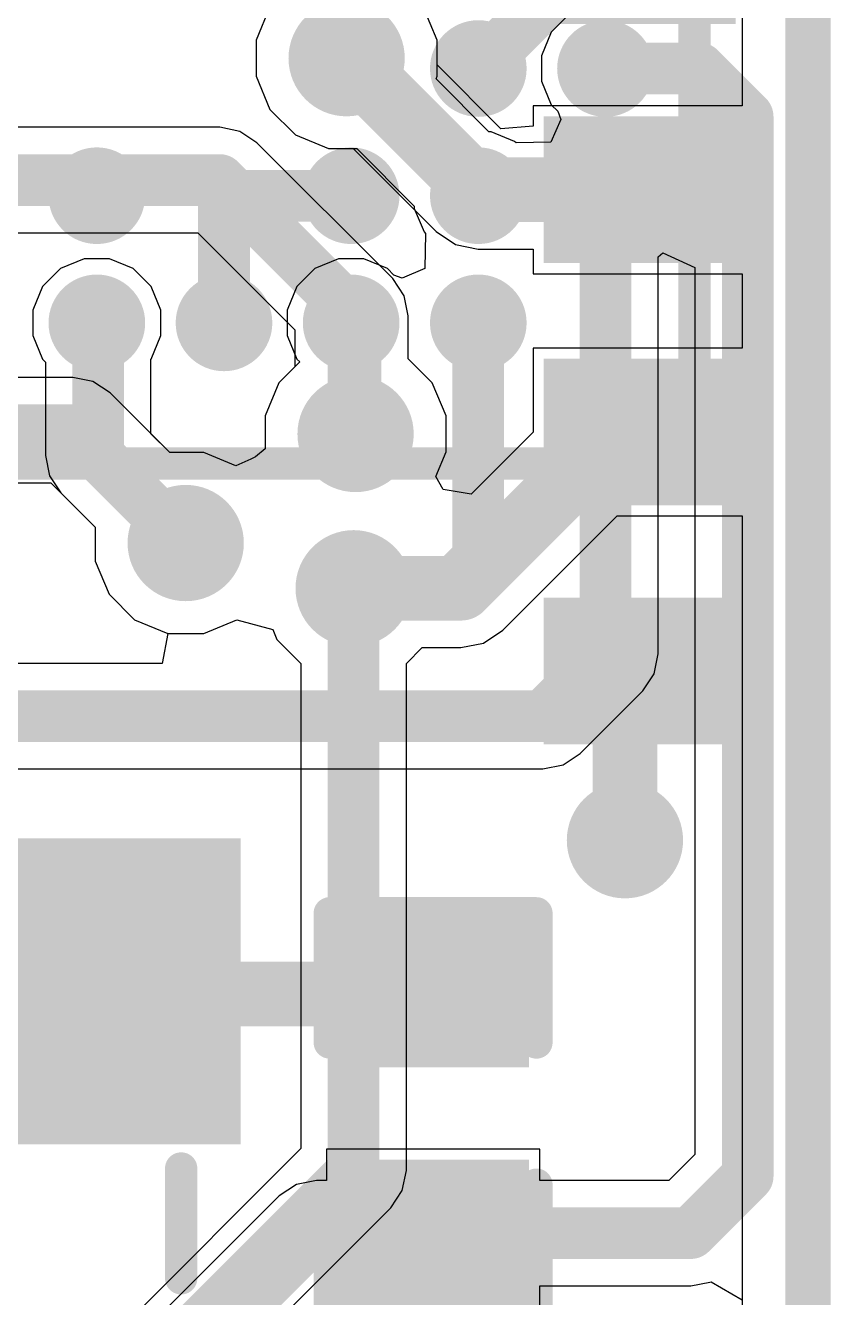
# Model space of a CAD drawing. Header units: millimetres. Extents: x -2.7 to 9.1, y -0.1 to 18.7.
# Drawn here: x 5.92 to 9.09, y 2.6 to 7.6 of the extents above; entities that cross this region are included whole.
import ezdxf

# ---------------------------------------------------------------- set-up
doc = ezdxf.new("R2010")
doc.units = ezdxf.units.MM
for name, color, linetype in [('BottomLayer', 5, 'Continuous'), ('BottomPaste', 16, 'Continuous'), ('BottomSolder', 6, 'Continuous'), ('Mechanical2', 216, 'Continuous'), ('TopLayer', 1, 'Continuous'), ('TopOverlay', 2, 'Continuous'), ('TopPaste', 8, 'Continuous'), ('TopSolder', 216, 'Continuous'), ('ViaHoleLayer', 16, 'Continuous')]:
    doc.layers.add(name, color=color, linetype=linetype)

# ---------------------------------------------------------------- blocks, each defined once
blk = doc.blocks.new('C___0402_B_1')
at = {"layer": 'BottomLayer'}
for points in [[(-0.2413, 0.3175), (-0.2413, -0.3175), (-0.6985, -0.3175), (-0.6985, 0.3175)], [(0.6985, 0.3175), (0.6985, -0.3175), (0.2413, -0.3175), (0.2413, 0.3175)]]:
    blk.add_hatch(color=5, dxfattribs=at).paths.add_polyline_path(points)
at = {"layer": 'BottomPaste'}
for points in [[(-0.2413, 0.3175), (-0.2413, -0.3175), (-0.6985, -0.3175), (-0.6985, 0.3175)], [(0.6985, 0.3175), (0.6985, -0.3175), (0.2413, -0.3175), (0.2413, 0.3175)]]:
    blk.add_hatch(color=16, dxfattribs=at).paths.add_polyline_path(points)
at = {"layer": 'BottomSolder'}
for points in [[(-0.1813, 0.3775), (-0.1813, -0.3775), (-0.7585, -0.3775), (-0.7585, 0.3775)], [(0.7585, 0.3775), (0.7585, -0.3775), (0.1813, -0.3775), (0.1813, 0.3775)]]:
    blk.add_hatch(color=6, dxfattribs=at).paths.add_polyline_path(points)
blk = doc.blocks.new('SMD2520_4P_2')
at = {"layer": 'TopLayer'}
for points in [[(-1.425, 1.225), (-0.425, 1.225), (-0.425, 0.325), (-1.425, 0.325)], [(0.425, 1.225), (1.425, 1.225), (1.425, 0.325), (0.425, 0.325)], [(-1.425, -0.325), (-0.425, -0.325), (-0.425, -1.225), (-1.425, -1.225)], [(0.425, -0.325), (1.425, -0.325), (1.425, -1.225), (0.425, -1.225)]]:
    blk.add_hatch(color=1, dxfattribs=at).paths.add_polyline_path(points)
at = {"layer": 'TopPaste'}
for points in [[(-1.425, 1.225), (-0.425, 1.225), (-0.425, 0.325), (-1.425, 0.325)], [(0.425, 1.225), (1.425, 1.225), (1.425, 0.325), (0.425, 0.325)], [(-1.425, -0.325), (-0.425, -0.325), (-0.425, -1.225), (-1.425, -1.225)], [(0.425, -0.325), (1.425, -0.325), (1.425, -1.225), (0.425, -1.225)]]:
    blk.add_hatch(color=8, dxfattribs=at).paths.add_polyline_path(points)
at = {"layer": 'TopSolder'}
for points in [[(-1.5266, 1.3266), (-0.3234, 1.3266), (-0.3234, 0.2234), (-1.5266, 0.2234)], [(0.3234, 1.3266), (1.5266, 1.3266), (1.5266, 0.2234), (0.3234, 0.2234)], [(-1.5266, -0.2234), (-0.3234, -0.2234), (-0.3234, -1.3266), (-1.5266, -1.3266)], [(0.3234, -0.2234), (1.5266, -0.2234), (1.5266, -1.3266), (0.3234, -1.3266)]]:
    blk.add_hatch(color=216, dxfattribs=at).paths.add_polyline_path(points)
at = {"layer": 'TopOverlay', "const_width": 0.127}
for points in [[(0.2032, 1.0922), (-0.2286, 1.0922)], [(-1.3462, -0.1524), (-1.3462, 0.1524)], [(1.3462, -0.1524), (1.3462, 0.1524)], [(-1.7272, -0.8636), (-1.7272, -0.6096)], [(-1.6002, -0.7366), (-1.7272, -0.6096)], [(-1.7272, -0.8636), (-1.6002, -0.7366)], [(0.2032, -1.0922), (-0.2286, -1.0922)]]:
    blk.add_lwpolyline(points, dxfattribs=at)
at = {"layer": 'TopOverlay', "const_width": 0.0635}
for points in [[(-0.2604, 1.0922, 1), (-0.1968, 1.0922, 1)], [(0.1714, 1.0922, 1), (0.2349, 1.0922, 1)], [(-1.378, 0.1524, 1), (-1.3144, 0.1524, 1)], [(1.3144, 0.1524, 1), (1.378, 0.1524, 1)], [(-1.378, -0.1524, 1), (-1.3144, -0.1524, 1)], [(1.3144, -0.1524, 1), (1.378, -0.1524, 1)], [(-1.759, -0.6096, 1), (-1.6954, -0.6096, 1)], [(-1.759, -0.6096, 1), (-1.6954, -0.6096, 1)], [(-1.632, -0.7366, 1), (-1.5684, -0.7366, 1)], [(-1.632, -0.7366, 1), (-1.5684, -0.7366, 1)], [(-1.759, -0.8636, 1), (-1.6954, -0.8636, 1)], [(-1.759, -0.8636, 1), (-1.6954, -0.8636, 1)], [(-0.2604, -1.0922, 1), (-0.1968, -1.0922, 1)], [(0.1714, -1.0922, 1), (0.2349, -1.0922, 1)]]:
    blk.add_lwpolyline(points, format="xyb", close=True, dxfattribs=at)
blk = doc.blocks.new('50_FCCSP__5_2X5_5__3')
at = {"layer": 'TopLayer'}
h = blk.add_hatch(color=1, dxfattribs=at)
edge = h.paths.add_edge_path()
edge.add_arc((1.75, -1.25), 0.15, 0, 360)
h = blk.add_hatch(color=1, dxfattribs=at)
edge = h.paths.add_edge_path()
edge.add_arc((2.25, -1.25), 0.15, 0, 360)
h = blk.add_hatch(color=1, dxfattribs=at)
edge = h.paths.add_edge_path()
edge.add_arc((0.25, -1.75), 0.15, 0, 360)
h = blk.add_hatch(color=1, dxfattribs=at)
edge = h.paths.add_edge_path()
edge.add_arc((1.25, -1.75), 0.15, 0, 360)
h = blk.add_hatch(color=1, dxfattribs=at)
edge = h.paths.add_edge_path()
edge.add_arc((1.75, -1.75), 0.15, 0, 360)
h = blk.add_hatch(color=1, dxfattribs=at)
edge = h.paths.add_edge_path()
edge.add_arc((2.25, -1.75), 0.15, 0, 360)
h = blk.add_hatch(color=1, dxfattribs=at)
edge = h.paths.add_edge_path()
edge.add_arc((0.25, -2.25), 0.15, 0, 360)
h = blk.add_hatch(color=1, dxfattribs=at)
edge = h.paths.add_edge_path()
edge.add_arc((0.75, -2.25), 0.15, 0, 360)
h = blk.add_hatch(color=1, dxfattribs=at)
edge = h.paths.add_edge_path()
edge.add_arc((1.25, -2.25), 0.15, 0, 360)
h = blk.add_hatch(color=1, dxfattribs=at)
edge = h.paths.add_edge_path()
edge.add_arc((1.75, -2.25), 0.15, 0, 360)
at = {"layer": 'TopPaste'}
h = blk.add_hatch(color=8, dxfattribs=at)
edge = h.paths.add_edge_path()
edge.add_arc((1.75, -1.25), 0.15, 0, 360)
h = blk.add_hatch(color=8, dxfattribs=at)
edge = h.paths.add_edge_path()
edge.add_arc((2.25, -1.25), 0.15, 0, 360)
h = blk.add_hatch(color=8, dxfattribs=at)
edge = h.paths.add_edge_path()
edge.add_arc((0.25, -1.75), 0.15, 0, 360)
h = blk.add_hatch(color=8, dxfattribs=at)
edge = h.paths.add_edge_path()
edge.add_arc((1.25, -1.75), 0.15, 0, 360)
h = blk.add_hatch(color=8, dxfattribs=at)
edge = h.paths.add_edge_path()
edge.add_arc((1.75, -1.75), 0.15, 0, 360)
h = blk.add_hatch(color=8, dxfattribs=at)
edge = h.paths.add_edge_path()
edge.add_arc((2.25, -1.75), 0.15, 0, 360)
h = blk.add_hatch(color=8, dxfattribs=at)
edge = h.paths.add_edge_path()
edge.add_arc((0.25, -2.25), 0.15, 0, 360)
h = blk.add_hatch(color=8, dxfattribs=at)
edge = h.paths.add_edge_path()
edge.add_arc((0.75, -2.25), 0.15, 0, 360)
h = blk.add_hatch(color=8, dxfattribs=at)
edge = h.paths.add_edge_path()
edge.add_arc((1.25, -2.25), 0.15, 0, 360)
h = blk.add_hatch(color=8, dxfattribs=at)
edge = h.paths.add_edge_path()
edge.add_arc((1.75, -2.25), 0.15, 0, 360)
at = {"layer": 'TopSolder'}
h = blk.add_hatch(color=216, dxfattribs=at)
edge = h.paths.add_edge_path()
edge.add_arc((1.75, -1.25), 0.19, 0, 360)
h = blk.add_hatch(color=216, dxfattribs=at)
edge = h.paths.add_edge_path()
edge.add_arc((2.25, -1.25), 0.19, 0, 360)
h = blk.add_hatch(color=216, dxfattribs=at)
edge = h.paths.add_edge_path()
edge.add_arc((0.25, -1.75), 0.19, 0, 360)
h = blk.add_hatch(color=216, dxfattribs=at)
edge = h.paths.add_edge_path()
edge.add_arc((1.25, -1.75), 0.19, 0, 360)
h = blk.add_hatch(color=216, dxfattribs=at)
edge = h.paths.add_edge_path()
edge.add_arc((1.75, -1.75), 0.19, 0, 360)
h = blk.add_hatch(color=216, dxfattribs=at)
edge = h.paths.add_edge_path()
edge.add_arc((2.25, -1.75), 0.19, 0, 360)
h = blk.add_hatch(color=216, dxfattribs=at)
edge = h.paths.add_edge_path()
edge.add_arc((0.25, -2.25), 0.19, 0, 360)
h = blk.add_hatch(color=216, dxfattribs=at)
edge = h.paths.add_edge_path()
edge.add_arc((0.75, -2.25), 0.19, 0, 360)
h = blk.add_hatch(color=216, dxfattribs=at)
edge = h.paths.add_edge_path()
edge.add_arc((1.25, -2.25), 0.19, 0, 360)
h = blk.add_hatch(color=216, dxfattribs=at)
edge = h.paths.add_edge_path()
edge.add_arc((1.75, -2.25), 0.19, 0, 360)
at = {"layer": 'TopOverlay', "const_width": 0.127}
for points in [[(2.6, -2.8032), (2.6, 2.8032)], [(-2.6, -2.8032), (2.6, -2.8032)]]:
    blk.add_lwpolyline(points, dxfattribs=at)
at = {"layer": 'TopOverlay', "const_width": 0.0635}
blk.add_lwpolyline([(2.5682, -2.8032, 1), (2.6317, -2.8032, 1)], format="xyb", close=True, dxfattribs=at)
blk.add_lwpolyline([(2.5682, -2.8032, 1), (2.6317, -2.8032, 1)], format="xyb", close=True, dxfattribs=at)
blk = doc.blocks.new('C___0402_8')
at = {"layer": 'TopLayer'}
for points in [[(-0.6985, -0.3175), (-0.6985, 0.3175), (-0.2413, 0.3175), (-0.2413, -0.3175)], [(0.2413, -0.3175), (0.2413, 0.3175), (0.6985, 0.3175), (0.6985, -0.3175)]]:
    blk.add_hatch(color=1, dxfattribs=at).paths.add_polyline_path(points)
at = {"layer": 'TopPaste'}
for points in [[(-0.6985, -0.3175), (-0.6985, 0.3175), (-0.2413, 0.3175), (-0.2413, -0.3175)], [(0.2413, -0.3175), (0.2413, 0.3175), (0.6985, 0.3175), (0.6985, -0.3175)]]:
    blk.add_hatch(color=8, dxfattribs=at).paths.add_polyline_path(points)
at = {"layer": 'TopSolder'}
for points in [[(-0.7585, -0.3775), (-0.7585, 0.3775), (-0.1813, 0.3775), (-0.1813, -0.3775)], [(0.1813, -0.3775), (0.1813, 0.3775), (0.7585, 0.3775), (0.7585, -0.3775)]]:
    blk.add_hatch(color=216, dxfattribs=at).paths.add_polyline_path(points)
at = {"layer": 'TopOverlay', "const_width": 0.127}
for points in [[(-0.7874, -0.4064), (-0.7874, 0.4064)], [(-0.2794, 0.4064), (-0.7874, 0.4064)], [(0.7874, 0.4064), (0.2794, 0.4064)], [(0.7874, -0.4064), (0.7874, 0.4064)], [(-0.2794, -0.4064), (-0.7874, -0.4064)], [(0.7874, -0.4064), (0.2794, -0.4064)]]:
    blk.add_lwpolyline(points, dxfattribs=at)
at = {"layer": 'TopOverlay', "const_width": 0.0635}
for points in [[(-0.8191, 0.4064, 1), (-0.7556, 0.4064, 1)], [(-0.8191, 0.4064, 1), (-0.7556, 0.4064, 1)], [(-0.3111, 0.4064, 1), (-0.2477, 0.4064, 1)], [(0.2477, 0.4064, 1), (0.3111, 0.4064, 1)], [(0.7556, 0.4064, 1), (0.8191, 0.4064, 1)], [(0.7556, 0.4064, 1), (0.8191, 0.4064, 1)], [(-0.8191, -0.4064, 1), (-0.7556, -0.4064, 1)], [(-0.8191, -0.4064, 1), (-0.7556, -0.4064, 1)], [(-0.3111, -0.4064, 1), (-0.2477, -0.4064, 1)], [(0.2477, -0.4064, 1), (0.3111, -0.4064, 1)], [(0.7556, -0.4064, 1), (0.8191, -0.4064, 1)], [(0.7556, -0.4064, 1), (0.8191, -0.4064, 1)]]:
    blk.add_lwpolyline(points, format="xyb", close=True, dxfattribs=at)
blk = doc.blocks.new('C___0402_B_9')
at = {"layer": 'BottomLayer'}
for points in [[(-0.2413, 0.3175), (-0.2413, -0.3175), (-0.6985, -0.3175), (-0.6985, 0.3175)], [(0.6985, 0.3175), (0.6985, -0.3175), (0.2413, -0.3175), (0.2413, 0.3175)]]:
    blk.add_hatch(color=5, dxfattribs=at).paths.add_polyline_path(points)
at = {"layer": 'BottomPaste'}
for points in [[(-0.2413, 0.3175), (-0.2413, -0.3175), (-0.6985, -0.3175), (-0.6985, 0.3175)], [(0.6985, 0.3175), (0.6985, -0.3175), (0.2413, -0.3175), (0.2413, 0.3175)]]:
    blk.add_hatch(color=16, dxfattribs=at).paths.add_polyline_path(points)
at = {"layer": 'BottomSolder'}
for points in [[(-0.1813, 0.3775), (-0.1813, -0.3775), (-0.7585, -0.3775), (-0.7585, 0.3775)], [(0.7585, 0.3775), (0.7585, -0.3775), (0.1813, -0.3775), (0.1813, 0.3775)]]:
    blk.add_hatch(color=6, dxfattribs=at).paths.add_polyline_path(points)

msp = doc.modelspace()

# ---------------------------------------------------------------- hatches: boundary and pattern name
at = {"layer": 'BottomLayer'}
h = msp.add_hatch(color=5, dxfattribs=at)
edge = h.paths.add_edge_path()
edge.add_arc((7.186, 7.4688), 0.2286, 0, 360)
h = msp.add_hatch(color=5, dxfattribs=at)
edge = h.paths.add_edge_path()
edge.add_arc((7.2212, 5.9914), 0.2286, 0, 360)
h = msp.add_hatch(color=5, dxfattribs=at)
edge = h.paths.add_edge_path()
edge.add_arc((6.5532, 5.5626), 0.2286, 0, 360)
h = msp.add_hatch(color=5, dxfattribs=at)
edge = h.paths.add_edge_path()
edge.add_arc((7.2136, 5.3848), 0.2286, 0, 360)
h = msp.add_hatch(color=5, dxfattribs=at)
edge = h.paths.add_edge_path()
edge.add_arc((8.2804, 4.3942), 0.2286, 0, 360)
at = {"layer": 'TopLayer'}
h = msp.add_hatch(color=1, dxfattribs=at)
edge = h.paths.add_edge_path()
edge.add_arc((7.186, 7.4688), 0.2286, 0, 360)
h = msp.add_hatch(color=1, dxfattribs=at)
edge = h.paths.add_edge_path()
edge.add_arc((7.2212, 5.9914), 0.2286, 0, 360)
h = msp.add_hatch(color=1, dxfattribs=at)
edge = h.paths.add_edge_path()
edge.add_arc((6.5532, 5.5626), 0.2286, 0, 360)
h = msp.add_hatch(color=1, dxfattribs=at)
edge = h.paths.add_edge_path()
edge.add_arc((7.2136, 5.3848), 0.2286, 0, 360)
h = msp.add_hatch(color=1, dxfattribs=at)
edge = h.paths.add_edge_path()
edge.add_arc((8.2804, 4.3942), 0.2286, 0, 360)
at = {"layer": 'ViaHoleLayer'}
h = msp.add_hatch(color=16, dxfattribs=at)
edge = h.paths.add_edge_path()
edge.add_arc((7.186, 7.4688), 0.1016, 0, 360)
h = msp.add_hatch(color=16, dxfattribs=at)
edge = h.paths.add_edge_path()
edge.add_arc((7.2212, 5.9914), 0.1016, 0, 360)
h = msp.add_hatch(color=16, dxfattribs=at)
edge = h.paths.add_edge_path()
edge.add_arc((6.5532, 5.5626), 0.1016, 0, 360)
h = msp.add_hatch(color=16, dxfattribs=at)
edge = h.paths.add_edge_path()
edge.add_arc((7.2136, 5.3848), 0.1016, 0, 360)
h = msp.add_hatch(color=16, dxfattribs=at)
edge = h.paths.add_edge_path()
edge.add_arc((8.2804, 4.3942), 0.1016, 0, 360)

# ---------------------------------------------------------------- linework, layer by layer
at = {"layer": 'BottomLayer'}
for p, q in [((8.741, 14.741), (8.741, 7.2819)), ((6.8846, 7.6702), (6.8304, 7.5395)), ((7.5416, 7.5395), (7.4875, 7.6702)), ((6.8304, 7.5395), (6.8304, 7.398)), ((7.5416, 7.4428), (7.5416, 7.5395)), ((7.7927, 7.1917), (7.5416, 7.4428)), ((6.8304, 7.398), (6.8846, 7.2673)), ((6.8846, 7.2673), (6.9846, 7.1673)), ((8.741, 7.2819), (7.9197, 7.2819)), ((7.9197, 7.2819), (7.9197, 7.2015)), ((6.687, 7.197), (5.8768, 7.197)), ((6.7663, 7.1812), (6.687, 7.197)), ((6.687, 7.197), (6.687, 7.197)), ((6.8335, 7.1363), (6.7663, 7.1812)), ((6.9846, 7.1673), (7.1153, 7.1132)), ((7.9197, 7.2015), (7.7927, 7.1917)), ((7.3677, 6.6021), (6.8335, 7.1363)), ((7.1153, 7.1132), (7.212, 7.1132)), ((7.212, 7.1132), (7.5383, 6.7869)), ((5.8768, 6.7826), (6.6012, 6.7826)), ((6.6012, 6.7826), (6.9827, 6.4011)), ((7.5383, 6.7869), (7.6139, 6.7364)), ((7.6139, 6.7364), (7.7031, 6.7186)), ((7.7031, 6.7186), (7.9197, 6.7186)), ((7.9197, 6.7186), (7.9197, 6.6215)), ((7.4126, 6.5349), (7.3677, 6.6021)), ((7.3677, 6.6021), (7.3677, 6.6021)), ((7.9197, 6.6215), (8.741, 6.6215)), ((8.741, 6.6215), (8.741, 6.3294)), ((7.4284, 6.4556), (7.4126, 6.5349)), ((7.4284, 6.2871), (7.4284, 6.4556)), ((6.9827, 6.4011), (6.9827, 6.2557)), ((8.741, 6.3294), (7.9197, 6.3294)), ((7.9197, 6.3294), (7.9197, 5.9986)), ((6.9827, 6.2557), (6.9197, 6.1928)), ((7.5227, 6.1928), (7.4284, 6.2871)), ((6.1092, 6.2138), (5.8768, 6.2138)), ((6.1885, 6.198), (6.1092, 6.2138)), ((6.1092, 6.2138), (6.1092, 6.2138)), ((6.2557, 6.1531), (6.1885, 6.198)), ((6.4906, 5.9182), (6.2557, 6.1531)), ((6.9197, 6.1928), (6.8656, 6.0621)), ((7.5768, 6.0621), (7.5227, 6.1928)), ((6.8656, 6.0621), (6.8656, 5.9327)), ((7.5768, 5.9206), (7.5768, 6.0621)), ((7.9197, 5.9986), (7.6762, 5.7551)), ((6.6239, 5.9182), (6.4906, 5.9182)), ((6.7509, 5.8656), (6.6239, 5.9182)), ((6.8656, 5.9327), (6.8275, 5.9012)), ((7.537, 5.8246), (7.5768, 5.9206)), ((6.8097, 5.8921), (6.7509, 5.8656)), ((6.8275, 5.9012), (6.8097, 5.8921)), ((7.5654, 5.7729), (7.537, 5.8246)), ((5.8768, 5.7994), (6.0234, 5.7994)), ((6.0234, 5.7994), (6.1976, 5.6252)), ((7.6762, 5.7551), (7.5654, 5.7729)), ((7.8003, 5.22), (8.2493, 5.669)), ((8.2493, 5.669), (8.741, 5.669)), ((8.741, 5.669), (8.741, 0.259)), ((6.1976, 5.6252), (6.1976, 5.4919)), ((6.1976, 5.4919), (6.2517, 5.3612)), ((6.2517, 5.3612), (6.3518, 5.2611)), ((6.3518, 5.2611), (6.4825, 5.207)), ((6.6239, 5.207), (6.7546, 5.2611)), ((6.7546, 5.2611), (6.8958, 5.2227)), ((6.4825, 5.207), (6.6239, 5.207)), ((6.8958, 5.2227), (6.9121, 5.1834)), ((7.7247, 5.1695), (7.8003, 5.22)), ((6.9121, 5.1834), (7.0064, 5.0891)), ((7.4208, 5.0891), (7.4834, 5.1517)), ((7.4834, 5.1517), (7.6355, 5.1517)), ((7.6355, 5.1517), (7.7247, 5.1695)), ((7.0064, 5.0891), (7.0064, 3.1818)), ((7.4208, 3.096), (7.4208, 5.0891)), ((7.0064, 3.1818), (6.2972, 2.4726)), ((7.405, 3.0167), (7.4208, 3.096)), ((7.3601, 2.9495), (7.405, 3.0167)), ((6.5295, 2.1189), (7.3601, 2.9495)), ((7.3601, 2.9495), (7.3601, 2.9495))]:
    msp.add_line(p, q, dxfattribs=at)
for points, const_width in [([(7.186, 7.4688), (7.186, 9.9362)], 0.254), ([(7.186, 7.4688), (7.7031, 6.9517)], 0.254), ([(5.017, 6.9898), (6.687, 6.9898)], 0.2032), ([(6.687, 6.9898), (7.2212, 6.4556)], 0.2032), ([(7.7031, 6.9517), (8.3388, 6.9517)], 0.254), ([(7.2212, 5.9914), (7.2212, 6.4556)], 0.2032), ([(5.0002, 6.0066), (6.1092, 6.0066)], 0.2032), ([(6.1092, 6.0066), (6.5532, 5.5626)], 0.2032), ([(7.6355, 5.3848), (8.2153, 5.9646)], 0.254), ([(8.2153, 5.9646), (8.228, 5.9646)], 0.2032), ([(7.2136, 5.3848), (7.6355, 5.3848)], 0.254), ([(7.2136, 3.096), (7.2136, 5.3848)], 0.2032), ([(8.2804, 5.001), (8.3388, 5.0594)], 0.254), ([(8.2804, 4.3942), (8.2804, 5.001)], 0.254), ([(6.383, 2.2654), (7.2136, 3.096)], 0.2032)]:
    msp.add_lwpolyline(points, dxfattribs=dict(at, const_width=const_width))
for points, const_width in [([(7.1225, 7.4688, 1), (7.2495, 7.4688, 1)], 0.127), ([(7.1225, 7.4688, 1), (7.2495, 7.4688, 1)], 0.127), ([(6.6362, 6.9898, 1), (6.7378, 6.9898, 1)], 0.1016), ([(6.6362, 6.9898, 1), (6.7378, 6.9898, 1)], 0.1016), ([(7.6396, 6.9517, 1), (7.7666, 6.9517, 1)], 0.127), ([(7.6396, 6.9517, 1), (7.7666, 6.9517, 1)], 0.127), ([(8.2753, 6.9517, 1), (8.4023, 6.9517, 1)], 0.127), ([(7.1704, 6.4556, 1), (7.272, 6.4556, 1)], 0.1016), ([(7.1704, 6.4556, 1), (7.272, 6.4556, 1)], 0.1016), ([(6.0584, 6.0066, 1), (6.16, 6.0066, 1)], 0.1016), ([(6.0584, 6.0066, 1), (6.16, 6.0066, 1)], 0.1016), ([(7.1704, 5.9914, 1), (7.272, 5.9914, 1)], 0.1016), ([(8.1518, 5.9646, 1), (8.2788, 5.9646, 1)], 0.127), ([(8.1645, 5.9646, 1), (8.2661, 5.9646, 1)], 0.1016), ([(8.1772, 5.9646, 1), (8.2788, 5.9646, 1)], 0.1016), ([(6.5024, 5.5626, 1), (6.604, 5.5626, 1)], 0.1016), ([(7.1501, 5.3848, 1), (7.2771, 5.3848, 1)], 0.127), ([(7.572, 5.3848, 1), (7.699, 5.3848, 1)], 0.127), ([(7.572, 5.3848, 1), (7.699, 5.3848, 1)], 0.127), ([(7.1628, 5.3848, 1), (7.2644, 5.3848, 1)], 0.1016), ([(8.2753, 5.0594, 1), (8.4023, 5.0594, 1)], 0.127), ([(8.2169, 5.001, 1), (8.3439, 5.001, 1)], 0.127), ([(8.2169, 5.001, 1), (8.3439, 5.001, 1)], 0.127), ([(8.2169, 4.3942, 1), (8.3439, 4.3942, 1)], 0.127), ([(7.1628, 3.096, 1), (7.2644, 3.096, 1)], 0.1016), ([(7.1628, 3.096, 1), (7.2644, 3.096, 1)], 0.1016)]:
    msp.add_lwpolyline(points, format="xyb", close=True, dxfattribs=dict(at, const_width=const_width))
at = {"layer": 'Mechanical2', "const_width": 0.1778}
msp.add_lwpolyline([(9, 0), (9, 15)], dxfattribs=at)
at = {"layer": 'TopLayer'}
for p, q in [((6.8846, 7.6702), (6.8304, 7.5395)), ((7.5416, 7.5395), (7.4875, 7.6702)), ((8.0613, 7.6415), (7.9905, 7.5707)), ((7.9905, 7.5707), (7.9522, 7.4782)), ((6.8304, 7.5395), (6.8304, 7.398)), ((7.5416, 7.398), (7.5416, 7.5395)), ((7.9522, 7.4782), (7.9522, 7.3782)), ((6.8304, 7.398), (6.8846, 7.2673)), ((7.5375, 7.388), (7.5416, 7.398)), ((7.7457, 7.1798), (7.5375, 7.388)), ((7.9522, 7.3782), (7.9905, 7.2857)), ((6.8846, 7.2673), (6.9846, 7.1673)), ((7.9905, 7.2857), (8.016, 7.2602)), ((8.016, 7.2602), (8.0284, 7.2277)), ((8.0284, 7.2277), (7.9896, 7.1383)), ((6.9846, 7.1673), (7.1153, 7.1132)), ((7.7538, 7.1798), (7.7457, 7.1798)), ((7.8463, 7.1415), (7.7538, 7.1798)), ((7.1153, 7.1132), (7.2263, 7.1132)), ((7.2263, 7.1132), (7.4522, 6.8873)), ((7.8522, 7.1356), (7.8463, 7.1415)), ((7.9896, 7.1383), (7.8522, 7.1356)), ((7.4522, 6.8873), (7.4522, 6.8782)), ((7.4522, 6.8782), (7.4905, 6.7857)), ((7.4905, 6.7857), (7.4964, 6.7798)), ((7.4964, 6.7798), (7.4937, 6.6424)), ((8.411, 6.688), (8.4288, 6.7035)), ((8.4288, 6.7035), (8.5558, 6.6456)), ((6.1538, 6.6798), (6.0613, 6.6415)), ((6.2538, 6.6798), (6.1538, 6.6798)), ((6.3463, 6.6415), (6.2538, 6.6798)), ((7.1538, 6.6798), (7.0613, 6.6415)), ((7.2538, 6.6798), (7.1538, 6.6798)), ((7.3463, 6.6415), (7.2538, 6.6798)), ((8.411, 5.1276), (8.411, 6.688)), ((6.0613, 6.6415), (5.9905, 6.5707)), ((6.4171, 6.5707), (6.3463, 6.6415)), ((7.0613, 6.6415), (6.9905, 6.5707)), ((7.3718, 6.616), (7.3463, 6.6415)), ((7.4043, 6.6036), (7.3718, 6.616)), ((7.4937, 6.6424), (7.4043, 6.6036)), ((8.5558, 6.6456), (8.5558, 3.1592)), ((5.9905, 6.5707), (5.9522, 6.4782)), ((6.4554, 6.4782), (6.4171, 6.5707)), ((6.9905, 6.5707), (6.9522, 6.4782)), ((5.9522, 6.4782), (5.9522, 6.3782)), ((6.4554, 6.3782), (6.4554, 6.4782)), ((6.9522, 6.4782), (6.9522, 6.3782)), ((5.9522, 6.3782), (5.9905, 6.2857)), ((6.4171, 6.2857), (6.4554, 6.3782)), ((6.9522, 6.3782), (6.9905, 6.2857)), ((5.9905, 6.2857), (6.002, 6.2742)), ((6.002, 6.2742), (6.002, 5.9066)), ((6.4164, 6.2849), (6.4171, 6.2857)), ((6.4164, 5.9924), (6.4164, 6.2849)), ((7.0016, 6.2746), (6.9197, 6.1928)), ((6.9905, 6.2857), (7.0016, 6.2746)), ((6.9197, 6.1928), (6.8656, 6.0621)), ((6.8656, 6.0621), (6.8656, 5.9327)), ((6.4906, 5.9182), (6.4164, 5.9924)), ((6.002, 5.9066), (6.002, 5.9066)), ((6.002, 5.9066), (6.0178, 5.8273)), ((6.6239, 5.9182), (6.4906, 5.9182)), ((6.7509, 5.8656), (6.6239, 5.9182)), ((6.8656, 5.9327), (6.8275, 5.9012)), ((6.8097, 5.8921), (6.7509, 5.8656)), ((6.8275, 5.9012), (6.8097, 5.8921)), ((6.0178, 5.8273), (6.0627, 5.7601)), ((6.0627, 5.7601), (6.1976, 5.6252)), ((6.1976, 5.6252), (6.1976, 5.4919)), ((6.1976, 5.4919), (6.2517, 5.3612)), ((6.2517, 5.3612), (6.3518, 5.2611)), ((6.3518, 5.2611), (6.4825, 5.207)), ((6.4825, 5.207), (6.4613, 5.0888)), ((8.3952, 5.0483), (8.411, 5.1276)), ((8.411, 5.1276), (8.411, 5.1276)), ((6.4613, 5.0888), (4.9934, 5.0888)), ((8.3503, 4.9811), (8.3952, 5.0483)), ((8.1043, 4.7351), (8.3503, 4.9811)), ((8.0371, 4.6902), (8.1043, 4.7351)), ((5.0718, 4.6744), (7.9578, 4.6744)), ((7.9578, 4.6744), (8.0371, 4.6902)), ((7.9578, 4.6744), (7.9578, 4.6744)), ((7.9451, 3.1798), (7.1069, 3.1798)), ((7.1069, 3.1798), (7.1069, 3.0568)), ((7.9451, 3.0568), (7.9451, 3.1798)), ((8.5558, 3.1592), (8.4534, 3.0568)), ((7.0678, 3.0568), (6.9885, 3.041)), ((7.1069, 3.0568), (7.0678, 3.0568)), ((8.4534, 3.0568), (7.9451, 3.0568)), ((6.9885, 3.041), (6.9213, 2.9961)), ((6.9213, 2.9961), (6.4768, 2.5516)), ((6.9213, 2.9961), (6.9213, 2.9961)), ((8.5392, 2.6424), (8.614, 2.6573)), ((8.614, 2.6573), (8.619, 2.6579)), ((8.619, 2.6579), (8.741, 2.5873)), ((7.9451, 2.5194), (7.9451, 2.6424)), ((7.9451, 2.6424), (8.5392, 2.6424)), ((8.5392, 2.6424), (8.5392, 2.6424))]:
    msp.add_line(p, q, dxfattribs=at)
for points, const_width in [([(7.7038, 7.4282), (8.2038, 7.9282)], 0.2032), ([(7.1824, 7.4724), (7.186, 7.4688)], 0.2032), ([(7.186, 7.4465), (7.186, 7.4688)], 0.2032), ([(7.186, 7.4465), (7.7038, 6.9287)], 0.2032), ([(8.2038, 7.4282), (8.5738, 7.4282)], 0.2032), ([(8.5738, 7.4282), (8.763, 7.239)], 0.2032), ([(8.763, 3.0734), (8.763, 7.239)], 0.2032), ([(6.7038, 6.9126), (6.7194, 6.9282)], 0.2032), ([(6.7038, 6.4282), (6.7038, 6.9126)], 0.2032), ([(6.7194, 6.9282), (7.2038, 6.9282)], 0.2032), ([(7.7038, 6.9282), (7.7038, 6.9287)], 0.2032), ([(8.2038, 5.1276), (8.2038, 6.9282)], 0.2032), ([(6.2038, 6.4282), (6.2092, 6.4228)], 0.2032), ([(6.2092, 5.9066), (6.2092, 6.4228)], 0.2032), ([(7.2038, 6.4282), (7.2125, 6.4195)], 0.2032), ([(7.2125, 6.0001), (7.2125, 6.4195)], 0.2032), ([(7.7038, 5.5038), (7.7038, 6.4282)], 0.2032), ([(7.2125, 6.0001), (7.2212, 5.9914)], 0.2032), ([(6.2092, 5.9066), (6.5532, 5.5626)], 0.2032), ([(7.5848, 5.3848), (7.7038, 5.5038)], 0.2032), ([(7.2136, 5.3848), (7.5848, 5.3848)], 0.2032), ([(7.9578, 4.8816), (8.2038, 5.1276)], 0.2032), ([(4.986, 4.8816), (7.9578, 4.8816)], 0.2032), ([(6.2288, 3.7894), (7.526, 3.7894)], 0.254), ([(6.2182, 3.8), (6.2288, 3.7894)], 0.2032), ([(8.5392, 2.8496), (8.763, 3.0734)], 0.2032), ([(6.2182, 2), (7.0678, 2.8496)], 0.2032), ([(7.0678, 2.8496), (7.526, 2.8496)], 0.2032), ([(7.526, 2.8496), (8.5392, 2.8496)], 0.2032)]:
    msp.add_lwpolyline(points, dxfattribs=dict(at, const_width=const_width))
for points, const_width in [([(7.1316, 7.4724, 1), (7.2332, 7.4724, 1)], 0.1016), ([(7.1352, 7.4688, 1), (7.2368, 7.4688, 1)], 0.1016), ([(7.1352, 7.4688, 1), (7.2368, 7.4688, 1)], 0.1016), ([(7.1352, 7.4465, 1), (7.2368, 7.4465, 1)], 0.1016), ([(7.1352, 7.4465, 1), (7.2368, 7.4465, 1)], 0.1016), ([(7.653, 7.4282, 1), (7.7546, 7.4282, 1)], 0.1016), ([(8.153, 7.4282, 1), (8.2546, 7.4282, 1)], 0.1016), ([(8.523, 7.4282, 1), (8.6246, 7.4282, 1)], 0.1016), ([(8.523, 7.4282, 1), (8.6246, 7.4282, 1)], 0.1016), ([(8.7122, 7.239, 1), (8.8138, 7.239, 1)], 0.1016), ([(8.7122, 7.239, 1), (8.8138, 7.239, 1)], 0.1016), ([(6.653, 6.9126, 1), (6.7546, 6.9126, 1)], 0.1016), ([(6.653, 6.9126, 1), (6.7546, 6.9126, 1)], 0.1016), ([(6.6686, 6.9282, 1), (6.7702, 6.9282, 1)], 0.1016), ([(6.6686, 6.9282, 1), (6.7702, 6.9282, 1)], 0.1016), ([(7.153, 6.9282, 1), (7.2546, 6.9282, 1)], 0.1016), ([(7.653, 6.9287, 1), (7.7546, 6.9287, 1)], 0.1016), ([(7.653, 6.9287, 1), (7.7546, 6.9287, 1)], 0.1016), ([(7.653, 6.9282, 1), (7.7546, 6.9282, 1)], 0.1016), ([(8.153, 6.9282, 1), (8.2546, 6.9282, 1)], 0.1016), ([(6.153, 6.4282, 1), (6.2546, 6.4282, 1)], 0.1016), ([(6.1584, 6.4228, 1), (6.26, 6.4228, 1)], 0.1016), ([(6.1584, 6.4228, 1), (6.26, 6.4228, 1)], 0.1016), ([(6.653, 6.4282, 1), (6.7546, 6.4282, 1)], 0.1016), ([(7.153, 6.4282, 1), (7.2546, 6.4282, 1)], 0.1016), ([(7.1617, 6.4195, 1), (7.2633, 6.4195, 1)], 0.1016), ([(7.1617, 6.4195, 1), (7.2633, 6.4195, 1)], 0.1016), ([(7.653, 6.4282, 1), (7.7546, 6.4282, 1)], 0.1016), ([(7.1617, 6.0001, 1), (7.2633, 6.0001, 1)], 0.1016), ([(7.1617, 6.0001, 1), (7.2633, 6.0001, 1)], 0.1016), ([(7.1704, 5.9914, 1), (7.272, 5.9914, 1)], 0.1016), ([(6.1584, 5.9066, 1), (6.26, 5.9066, 1)], 0.1016), ([(6.1584, 5.9066, 1), (6.26, 5.9066, 1)], 0.1016), ([(6.5024, 5.5626, 1), (6.604, 5.5626, 1)], 0.1016), ([(7.653, 5.5038, 1), (7.7546, 5.5038, 1)], 0.1016), ([(7.653, 5.5038, 1), (7.7546, 5.5038, 1)], 0.1016), ([(7.1628, 5.3848, 1), (7.2644, 5.3848, 1)], 0.1016), ([(7.534, 5.3848, 1), (7.6356, 5.3848, 1)], 0.1016), ([(7.534, 5.3848, 1), (7.6356, 5.3848, 1)], 0.1016), ([(8.153, 5.1276, 1), (8.2546, 5.1276, 1)], 0.1016), ([(8.153, 5.1276, 1), (8.2546, 5.1276, 1)], 0.1016), ([(7.907, 4.8816, 1), (8.0086, 4.8816, 1)], 0.1016), ([(7.907, 4.8816, 1), (8.0086, 4.8816, 1)], 0.1016), ([(6.1653, 3.7894, 1), (6.2923, 3.7894, 1)], 0.127), ([(6.1674, 3.8, 1), (6.269, 3.8, 1)], 0.1016), ([(7.4625, 3.7894, 1), (7.5895, 3.7894, 1)], 0.127), ([(6.178, 3.7894, 1), (6.2796, 3.7894, 1)], 0.1016), ([(8.7122, 3.0734, 1), (8.8138, 3.0734, 1)], 0.1016), ([(8.7122, 3.0734, 1), (8.8138, 3.0734, 1)], 0.1016), ([(7.017, 2.8496, 1), (7.1186, 2.8496, 1)], 0.1016), ([(7.017, 2.8496, 1), (7.1186, 2.8496, 1)], 0.1016), ([(7.4752, 2.8496, 1), (7.5768, 2.8496, 1)], 0.1016), ([(7.4752, 2.8496, 1), (7.5768, 2.8496, 1)], 0.1016), ([(8.4884, 2.8496, 1), (8.59, 2.8496, 1)], 0.1016), ([(8.4884, 2.8496, 1), (8.59, 2.8496, 1)], 0.1016)]:
    msp.add_lwpolyline(points, format="xyb", close=True, dxfattribs=dict(at, const_width=const_width))

# ---------------------------------------------------------------- block references
msp.add_blockref('50_FCCSP__5_2X5_5__3', (5.9538, 8.6782))
for name, p, rotation in [('C___0402_B_9', (8.3388, 7.4216), 90), ('C___0402_B_1', (8.3388, 5.5293), 270), ('SMD2520_4P_2', (5.4432, 2.875), 270), ('C___0402_8', (7.526, 3.3195), 270)]:
    msp.add_blockref(name, p, dxfattribs=dict(rotation=rotation))

doc.saveas('drawing.dxf')
